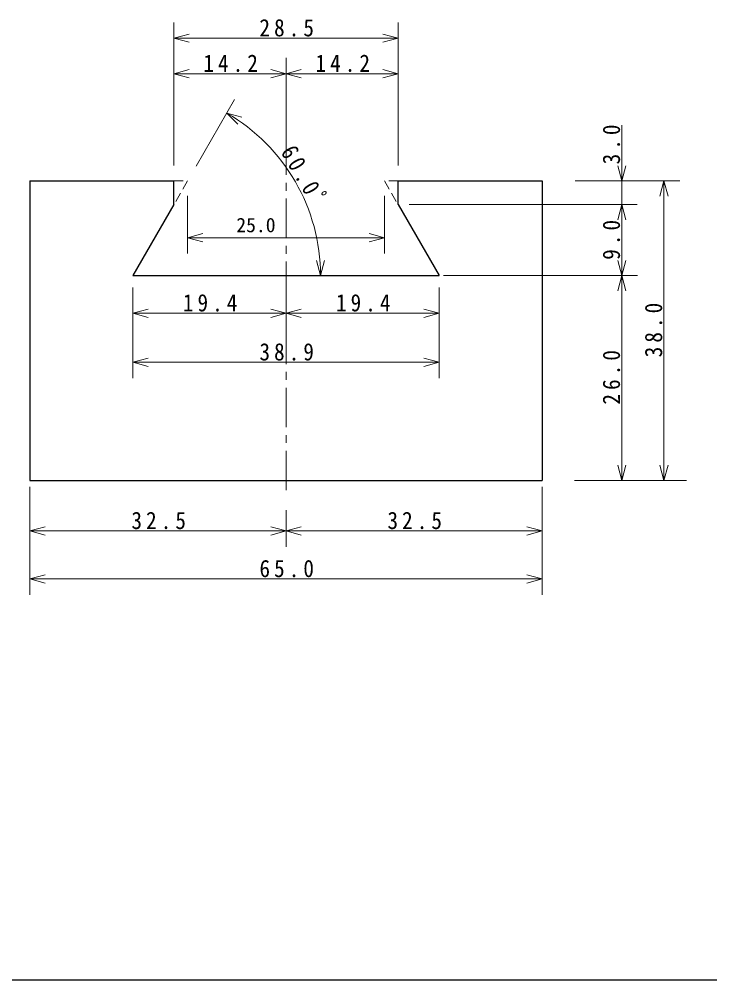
# Model space of a CAD drawing. Units: millimetres on the paper. Extents: x -199 to 647, y -454 to 140.
# Drawn here: x 449.5 to 537.2, y -136.7 to -14.8 of the extents above; entities that cross this region are included whole.
import ezdxf
from ezdxf.enums import TextEntityAlignment as Align

# ---------------------------------------------------------------- set-up
doc = ezdxf.new("R2010")
doc.units = ezdxf.units.MM
doc.linetypes.add('CHAIN1', pattern=[8, 5, -1, 1, -1])
doc.linetypes.add('DASHED1', pattern=[1.8, 1.2, -0.6])
for name, color, linetype, lineweight in [('0-1_外形1', 3, 'Continuous', 25), ('0-8_陰線', 4, 'DASHED1', 9), ('0-A_寸法文字', 1, 'Continuous', 9)]:
    doc.layers.add(name, color=color, linetype=linetype, lineweight=lineweight)
doc.styles.add('ＭＳ ゴシック', font='')
doc.styles.get('ＭＳ ゴシック').set_extended_font_data('MS Gothic')

msp = doc.modelspace()

# ---------------------------------------------------------------- linework, layer by layer
at = {"layer": '0-1_外形1', "color": 4, "linetype": 'CHAIN1', "lineweight": 9}
msp.add_line((483.412, -29.527), (483.412, -75.525), dxfattribs=at)
at = {"layer": '0-1_外形1'}
for p, q in [((450.912, -35.293), (450.912, -73.293)), ((450.912, -35.293), (469.178, -35.293)), ((469.178, -38.293), (469.178, -35.293)), ((515.912, -35.293), (515.912, -73.293)), ((469.178, -38.293), (463.978, -47.293)), ((497.645, -38.293), (502.845, -47.293)), ((463.978, -47.293), (502.845, -47.293)), ((450.912, -73.293), (515.912, -73.293))]:
    msp.add_line(p, q, dxfattribs=at)
at = {"layer": '0-1_外形1', "color": 5}
msp.add_line((245.964, -136.661), (646.276, -136.661), dxfattribs=at)
at = {"layer": '0-1_外形1'}
msp.add_lwpolyline([(497.645, -38.293), (497.645, -35.293), (515.912, -35.293)], dxfattribs=at)
at = {"layer": '0-8_陰線'}
for p, q in [((469.178, -35.293), (470.912, -35.293)), ((470.912, -35.293), (469.202, -38.251)), ((495.912, -35.293), (497.621, -38.251)), ((497.645, -35.293), (495.912, -35.293))]:
    msp.add_line(p, q, dxfattribs=at)
at = {"layer": '0-A_寸法文字'}
for p, q in [((469.178, -15.173), (469.178, -31.461)), ((497.645, -15.173), (497.645, -31.461)), ((469.178, -17.173), (471.11, -16.656)), ((497.645, -17.173), (495.713, -16.656)), ((469.178, -17.173), (497.645, -17.173)), ((469.178, -17.173), (471.11, -17.691)), ((497.645, -17.173), (495.713, -17.691)), ((469.178, -19.677), (469.178, -33.324)), ((483.412, -19.677), (483.412, -33.324)), ((497.645, -19.677), (497.645, -33.324)), ((469.178, -21.677), (471.11, -21.159)), ((469.178, -21.677), (483.412, -21.677)), ((469.178, -21.677), (471.11, -22.195)), ((483.412, -21.677), (481.48, -21.159)), ((483.412, -21.677), (481.48, -22.195)), ((483.412, -21.677), (485.343, -21.159)), ((483.412, -21.677), (497.645, -21.677)), ((483.412, -21.677), (485.343, -22.195)), ((497.645, -21.677), (495.713, -21.159)), ((497.645, -21.677), (495.713, -22.195)), ((471.995, -33.418), (476.891, -24.944)), ((475.89, -26.676), (477.822, -27.194)), ((475.89, -26.676), (477.304, -28.091)), ((526.039, -28.216), (526.039, -38.293)), ((526.039, -35.293), (525.521, -33.361)), ((526.039, -35.293), (526.557, -33.361)), ((528.039, -35.293), (520.099, -35.293)), ((533.39, -35.293), (522.538, -35.293)), ((531.39, -35.293), (530.873, -37.225)), ((531.39, -73.293), (531.39, -35.293)), ((531.39, -35.293), (531.908, -37.225)), ((470.912, -44.486), (470.912, -37.171)), ((495.912, -44.486), (495.912, -37.171)), ((527.999, -38.293), (499.049, -38.293)), ((527.999, -38.293), (520.099, -38.293)), ((526.039, -38.293), (525.521, -40.225)), ((526.039, -38.293), (525.521, -40.225)), ((526.039, -47.293), (526.039, -38.293)), ((526.039, -38.293), (526.557, -40.225)), ((526.039, -38.293), (526.557, -40.225)), ((470.912, -42.486), (472.843, -41.968)), ((470.912, -42.486), (495.912, -42.486)), ((470.912, -42.486), (472.843, -43.003)), ((495.912, -42.486), (493.98, -41.968)), ((495.912, -42.486), (493.98, -43.003)), ((487.789, -47.293), (487.271, -45.361)), ((487.789, -47.293), (488.307, -45.361)), ((526.039, -47.293), (525.521, -45.361)), ((526.039, -47.293), (526.557, -45.361)), ((528.039, -47.293), (503.397, -47.293)), ((528.039, -47.293), (520.046, -47.293)), ((526.039, -47.293), (525.521, -49.225)), ((526.039, -73.293), (526.039, -47.293)), ((526.039, -47.293), (526.557, -49.225)), ((463.978, -54.077), (463.978, -48.816)), ((463.978, -60.304), (463.978, -49.049)), ((483.412, -54.077), (483.412, -48.816)), ((502.845, -54.077), (502.845, -48.816)), ((502.845, -60.304), (502.845, -49.049)), ((463.978, -52.077), (465.91, -51.559)), ((463.978, -52.077), (483.412, -52.077)), ((463.978, -52.077), (465.91, -52.595)), ((483.412, -52.077), (481.48, -51.559)), ((483.412, -52.077), (481.48, -52.595)), ((483.412, -52.077), (485.343, -51.559)), ((483.412, -52.077), (502.845, -52.077)), ((483.412, -52.077), (485.343, -52.595)), ((502.845, -52.077), (500.913, -51.559)), ((502.845, -52.077), (500.913, -52.595)), ((463.978, -58.304), (465.91, -57.787)), ((463.978, -58.304), (502.845, -58.304)), ((463.978, -58.304), (465.91, -58.822)), ((502.845, -58.304), (500.913, -57.787)), ((502.845, -58.304), (500.913, -58.822)), ((526.039, -73.293), (525.521, -71.361)), ((526.039, -73.293), (526.557, -71.361)), ((531.39, -73.293), (530.873, -71.361)), ((531.39, -73.293), (531.908, -71.361)), ((450.912, -81.701), (450.912, -74.11)), ((515.912, -81.701), (515.912, -74.11)), ((528.039, -73.293), (520.046, -73.293)), ((533.39, -73.293), (522.538, -73.293)), ((534.262, -73.293), (522.737, -73.293)), ((483.412, -81.701), (483.412, -77.078)), ((450.912, -79.701), (452.843, -79.183)), ((483.412, -79.701), (481.48, -79.183)), ((483.412, -79.701), (485.343, -79.183)), ((515.912, -79.701), (513.98, -79.183)), ((450.912, -79.701), (483.412, -79.701)), ((450.912, -79.701), (452.843, -80.219)), ((483.412, -79.701), (481.48, -80.219)), ((483.412, -79.701), (515.912, -79.701)), ((483.412, -79.701), (485.343, -80.219)), ((515.912, -79.701), (513.98, -80.219)), ((450.912, -87.799), (450.912, -81.606)), ((515.912, -87.799), (515.912, -81.606)), ((450.912, -85.799), (452.843, -85.282)), ((515.912, -85.799), (513.98, -85.282)), ((450.912, -85.799), (515.912, -85.799)), ((450.912, -85.799), (452.843, -86.317)), ((515.912, -85.799), (513.98, -86.317))]:
    msp.add_line(p, q, dxfattribs=at)
msp.add_arc((463.978, -47.293), 23.811, 0, 59.98163, dxfattribs=at)

# ---------------------------------------------------------------- texts
at = {"layer": '0-A_寸法文字', "color": 3, "style": 'ＭＳ ゴシック'}
msp.add_text('25.0', height=1.833, dxfattribs=at).set_placement((477.099, -42.347), align=Align.BOTTOM_LEFT)
at = {"layer": '0-A_寸法文字', "color": 3, "char_height": 2.199, "attachment_point": 7, "style": 'ＭＳ ゴシック'}
for s, insert in [('\\T1.38;\\W0.9;28.5', (480.037, -16.973)), ('\\T1.38;\\W0.9;14.2', (472.92, -21.477)), ('\\T1.38;\\W0.9;14.2', (487.153, -21.477)), ('\\T1.38;\\W0.9;19.4', (470.32, -51.877)), ('\\T1.38;\\W0.9;19.4', (489.753, -51.877)), ('\\T1.38;\\W0.9;38.9', (480.037, -58.104)), ('\\T1.38;\\W0.9;32.5', (463.787, -79.501)), ('\\T1.38;\\W0.9;32.5', (496.287, -79.501)), ('\\T1.38;\\W0.9;65.0', (480.037, -85.599))]:
    msp.add_mtext(s, dxfattribs=dict(at, insert=insert))
for s, insert, rotation in [('\\T1.38;\\W0.9;3.0', (525.842, -33.186), 90), ('\\T1.38;\\W0.85;60.0ﾟ', (482.65, -31.61), 299.991), ('\\T1.38;\\W0.9;9.0', (525.839, -45.293), 90), ('\\T1.38;\\W0.9;38.0', (531.19, -57.668), 90), ('\\T1.38;\\W0.9;26.0', (525.839, -63.668), 90)]:
    msp.add_mtext(s, dxfattribs=dict(at, insert=insert, rotation=rotation))

doc.saveas('drawing.dxf')
